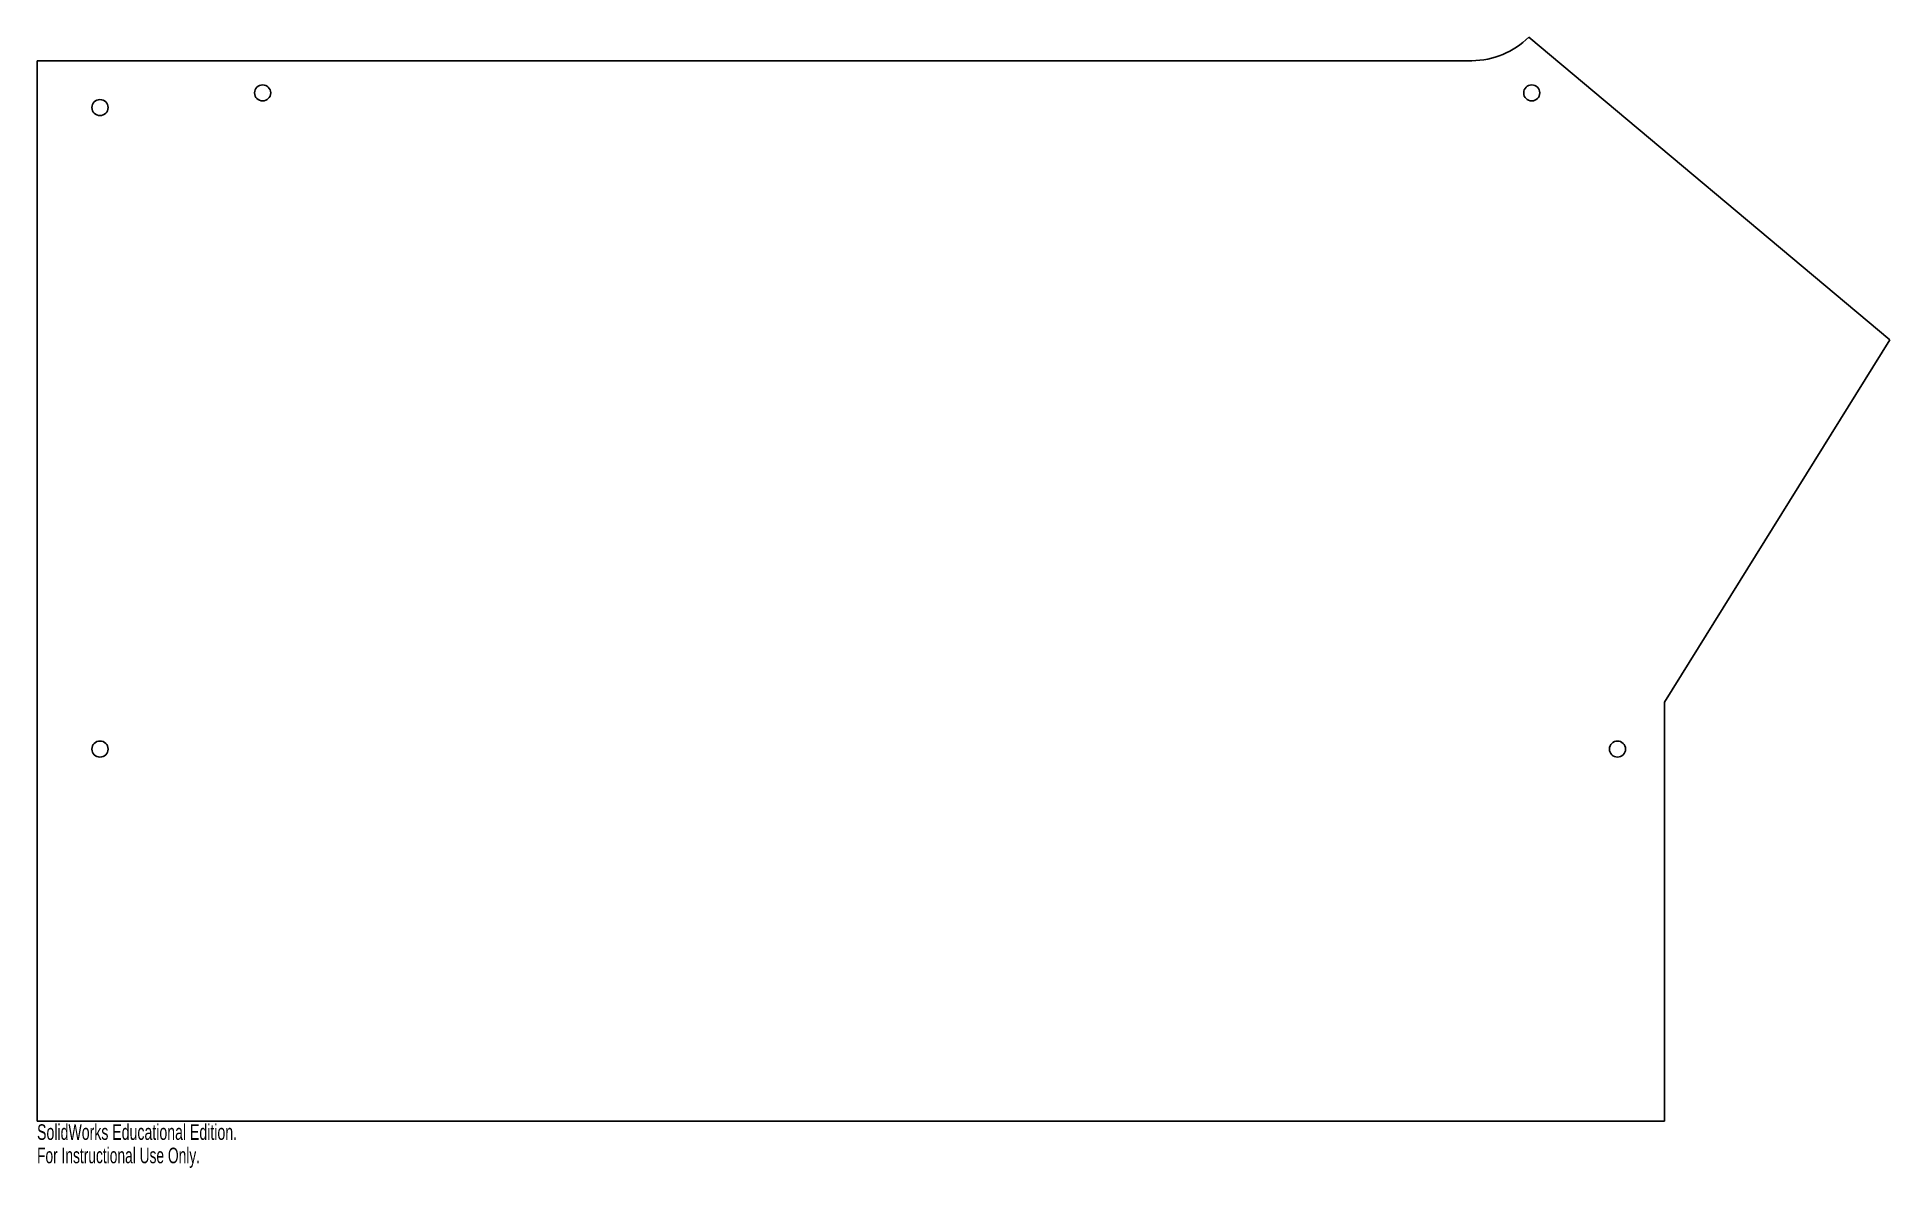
# Model space of a CAD drawing. Extents: x -32.5 to 25, y 23.5 to 58.6.
import ezdxf
from ezdxf.enums import TextEntityAlignment as Align

# ---------------------------------------------------------------- set-up
doc = ezdxf.new("R2010")
doc.units = 0
doc.layers.get('0').update_dxf_attribs({"linetype": 'CONTINUOUS'})

msp = doc.modelspace()

# ---------------------------------------------------------------- linework, layer by layer
at = {"color": 7, "linetype": 'CONTINUOUS'}
for p, q in [((25, 49.245), (13.795, 58.638)), ((-32.5, 25), (-32.5, 57.905)), ((12.027, 57.905), (-32.5, 57.905)), ((18, 38), (25, 49.245)), ((18, 38), (18, 25)), ((18, 25), (-32.5, 25))]:
    msp.add_line(p, q, dxfattribs=at)
for centre in [(-25.5, 56.905), (13.884, 56.905), (-30.547, 56.45), (-30.547, 36.545), (16.545, 36.545)]:
    msp.add_circle(centre, 0.25, dxfattribs=at)
msp.add_arc((12.027, 60.405), 2.5, 270, 315, dxfattribs=at)

# ---------------------------------------------------------------- texts
for s, width, p in [('SolidWorks Educational Edition.', 0.677419, (-32.5, 24.275)), ('For Instructional Use Only.', 0.661111, (-32.5, 23.55))]:
    msp.add_text(s, height=0.48336, dxfattribs=dict(at, width=width)).set_placement(p, align=Align.BOTTOM_LEFT)

doc.saveas('drawing.dxf')
